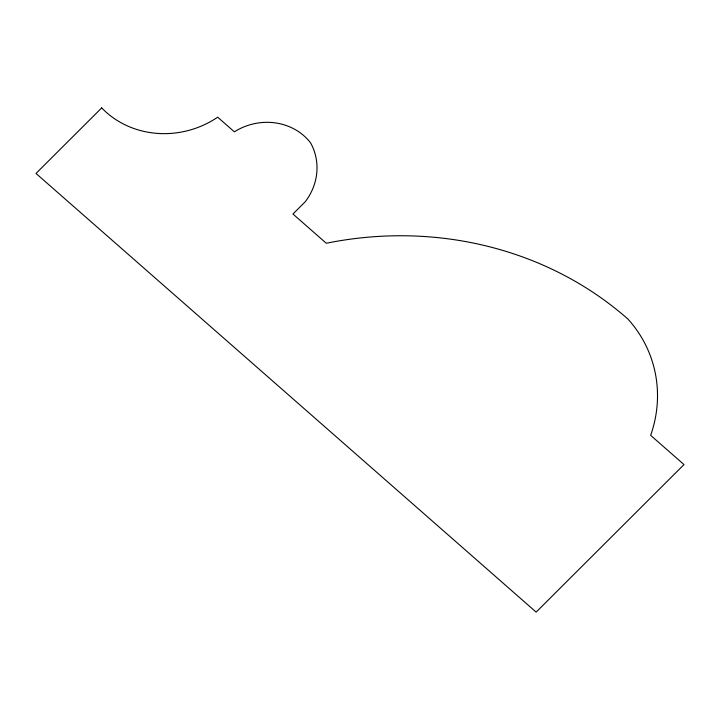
<?xml version="1.0" encoding="UTF-8"?>
<svg xmlns="http://www.w3.org/2000/svg" width="720" height="720" viewBox="0 0 720 720"><rect width="100%" height="100%" fill="white"/><g stroke="black" fill="none" stroke-linecap="round" stroke-linejoin="round"><path stroke-width="1.08" d="M101.709 107.892L36 173.457L536.148 612.108L684 464.58L650.655 435.339A132.885 122.589 -19 0 0 628.011 319.14A350.163 323.037 -19 0 0 326.286 243.252L292.95 214.011L305.271 201.717A60.201 55.539 -19 0 0 310.545 142.794A56.934 52.524 -19 0 0 234.351 131.823L217.683 117.198A88.776 81.9 -19 0 1 101.709 107.892"/></g></svg>
